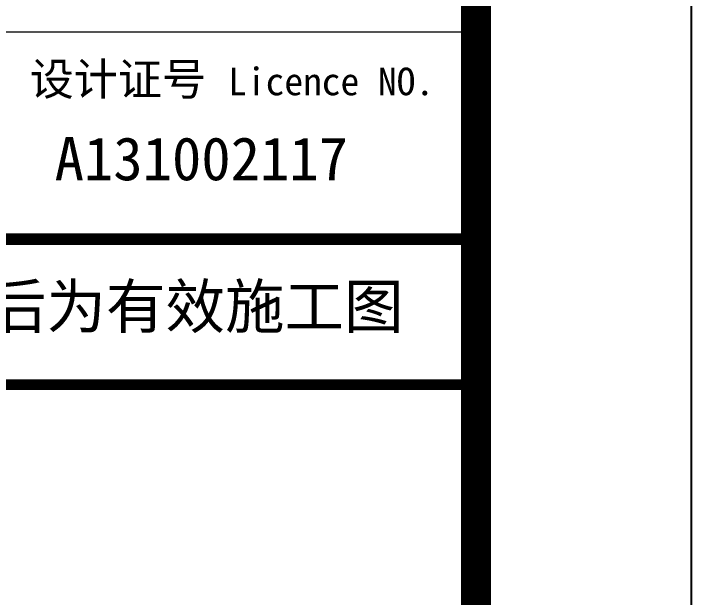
# Model space of a CAD drawing. Header units: millimetres. Extents: x -714894 to -19295, y 3400 to 234118.
# Drawn here: x -328894 to -325747, y 106807 to 109516 of the extents above; entities that cross this region are included whole.
import ezdxf

# ---------------------------------------------------------------- set-up
doc = ezdxf.new("R2010")
doc.units = ezdxf.units.MM
doc.header["$LTSCALE"] = 500
doc.layers.add('C-SHET-LOGO', color=7, linetype='Continuous')
doc.layers.add('C-SHET-SHET', color=144, linetype='Continuous')
doc.styles.add('TH-STYLEP5', font='')
doc.styles.get('TH-STYLEP5').set_extended_font_data('STXihei')

# ---------------------------------------------------------------- blocks, each defined once
blk = doc.blocks.new('LOGO2020')
at = {"const_width": 0.5}
blk.add_lwpolyline([(80, 0), (0, 0), (0, 44), (80, 44)], close=True, dxfattribs=at)
at = {"lineweight": 9}
for points in [[(79.933, 0), (0, 0), (0, 44), (79.933, 44), (79.933, 0)], [(-0.149, 16.359), (79.785, 16.359)], [(0, 6.515), (79.933, 6.515)]]:
    blk.add_lwpolyline(points, dxfattribs=at)
at = {"const_width": 0.5}
blk.add_lwpolyline([(0, 6.765), (80, 6.765)], dxfattribs=at)
at = {"attachment_point": 1, "style": 'TH-STYLEP5'}
for s, insert, char_height, width in [('{\\fSTXihei|b0|i0|c134|p2;设计证号 \\H0.8511x;Licence NO.}', (59.237, 14.922), 1.5, 37.0118), ('{\\fSTXihei|b0|i0|c134|p2;所有施工图蓝图须加盖本公司施工图用图章后为有效施工图}', (4.826, 4.644), 2.02307, 75.85213)]:
    blk.add_mtext(s, dxfattribs=dict(at, insert=insert, char_height=char_height, width=width))
at = {"insert": (60.394, 9.446), "char_height": 2, "attachment_point": 7, "style": 'TH-STYLEP5'}
blk.add_mtext('{\\fSTXihei|b0|i0|c0|p34;A131002117}', dxfattribs=at)
blk = doc.blocks.new('SH_THAPE_A0L')
blk.add_lwpolyline([(0, 0), (1189, 0), (1189, 841), (0, 841)], close=True)
at = {"const_width": 1.4}
blk.add_lwpolyline([(25, 831), (25, 10), (1179, 10), (1179, 831)], close=True, dxfattribs=at)
at = {"layer": 'C-SHET-LOGO', "xscale": 1.000832973929552, "yscale": 1.000832973929552, "zscale": 1.000832973929552}
blk.add_blockref('LOGO2020', (1099, 248.963), dxfattribs=at)

msp = doc.modelspace()

# ---------------------------------------------------------------- block references
at = {"layer": 'C-SHET-SHET', "xscale": 100, "yscale": 100, "zscale": 100}
msp.add_blockref('SH_THAPE_A0L', (-444647.48, 82897.79), dxfattribs=at)

doc.saveas('drawing.dxf')
